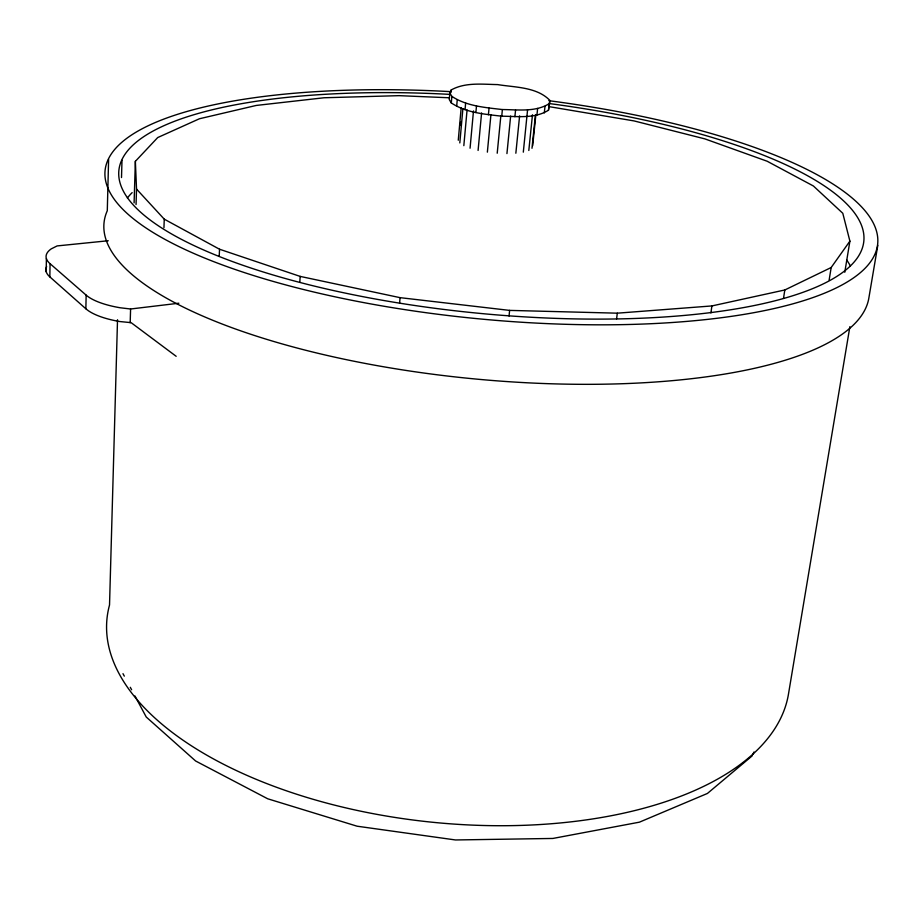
<?xml version="1.0" encoding="UTF-8"?>
<svg xmlns="http://www.w3.org/2000/svg" width="924" height="924" viewBox="0 0 924 924"><rect width="100%" height="100%" fill="white"/><g stroke="black" fill="none" stroke-linecap="round" stroke-linejoin="round"><path stroke-width="1.39" d="M46.2 271.748L46.385 258.616M176.172 356.306L131.127 322.661L119.785 321.54A61.411 21.194 2 0 1 85.863 308.778L49.85 276.888L50.058 263.687A59.471 19.323 1.8 0 1 51.247 248.868L57.126 245.923L108.235 240.748M85.863 308.778L86.151 295.137L50.058 263.687M108.605 159.367L107.288 210.73A384.28 120.293 5.4 0 0 452.125 376.576A384.28 120.293 5.4 0 0 868.93 297.574L877.8 245.31M117.521 319.75L109.529 605.001A342.908 169.231 5.9 0 0 411.33 819.796A342.908 169.231 5.9 0 0 788.449 694.247L849.884 326.657M121.506 177.558L121.991 160.349M130.18 322.776L130.596 308.997L178.863 303.222M134.095 202.899L135.366 161.33L157.704 137.56L199.434 118.757L256.271 105.44L324.081 97.759L399.11 95.657L449.272 97.771M136.047 204.539L136.533 189.085L135.366 161.33M163.952 227.662L164.253 219.161L136.533 189.085M219.207 256.352L219.542 249.237L164.253 219.161M299.815 282.086L300.161 276.403L219.542 249.237M399.595 303.395L400.057 297.655L300.161 276.403M449.826 93.024L449.26 99.538L451.293 102.934C466.031 112.82 484.58 114.149 501.744 116.205C517.186 116.274 534.823 118.942 548.486 110.21L549.976 100.531C536.994 86.856 515.107 87.457 497.609 84.592C482.224 84.327 465.165 82.144 451.212 89.963L449.826 93.024L451.871 96.385C466.666 106.191 485.216 107.507 502.39 109.552C517.844 109.633 535.458 112.312 549.179 103.673L549.976 100.531M450.981 92.55L451.212 89.963M451.293 102.934L451.871 96.385M456.664 106.387L457.241 99.804M458.269 140.229L461.192 107.577M460.395 125.017L460.649 122.187M459.817 142.931L462.889 108.72M465.049 109.667L465.638 103.061M463.836 145.657L467.07 109.898M470.062 148.221L473.492 110.915M475.883 112.532L476.495 105.902M478.089 150.439L481.589 112.947M488.415 114.761L489.039 108.12M487.364 152.148L490.933 114.611M497.216 153.222L500.854 115.685M501.744 116.205L502.39 109.552M506.941 153.592L510.637 116.089M514.887 116.736L515.557 110.106M515.846 153.234L519.6 115.893M523.307 152.16L527.581 109.725M509.055 316.02L509.621 310.395L617.301 313.178L711.896 305.936L784.811 289.974L831.173 267.521L849.895 241.141L842.792 213.282L813.397 185.99L767.163 161.238L704.862 138.877L634.095 120.928L548.821 106.595M528.817 150.473L532.478 114.784M531.993 148.279L535.366 115.569M532.663 145.749L535.874 114.588M536.948 115.038L537.629 108.443M544.294 112.947L544.987 106.376M548.486 110.21L549.179 103.673M616.597 318.884L617.301 313.178M710.914 312.936L711.896 305.936M783.517 298.36L784.811 289.974M829.151 280.018L831.173 267.521M844.779 272.268L849.895 241.141M752.783 754.585L753.996 752.009M752.171 755.878L707.426 793.45L639.431 822.164L552.875 838.449L455.509 839.962L357.114 826.206L267.706 798.786L195.622 760.995L146.246 717.024L134.95 695.968M400.057 297.655L509.621 310.395M130.596 308.997L120.166 307.761A61.561 20.871 2.1 0 1 86.151 295.137M122.984 673.665L124.313 676.137M130.296 687.294L131.624 689.766M548.844 100.693A388.045 112.278 5.4 0 1 813.57 297.343A388.045 112.278 5.4 0 1 161.434 237.422A388.045 112.278 5.4 0 1 449.93 91.603M549.711 103.615A374.139 108.143 5.4 0 1 801.12 292.977A374.139 108.143 5.4 0 1 173.111 234.823A374.139 108.143 5.4 0 1 450.231 94.398M127.373 197.955A370.709 115.477 5.4 0 1 132.144 192.631M846.65 259.898A370.709 115.477 5.4 0 1 850.357 265.916M49.85 276.888A59.321 19.612 1.8 0 1 46.639 266.62"/></g></svg>
